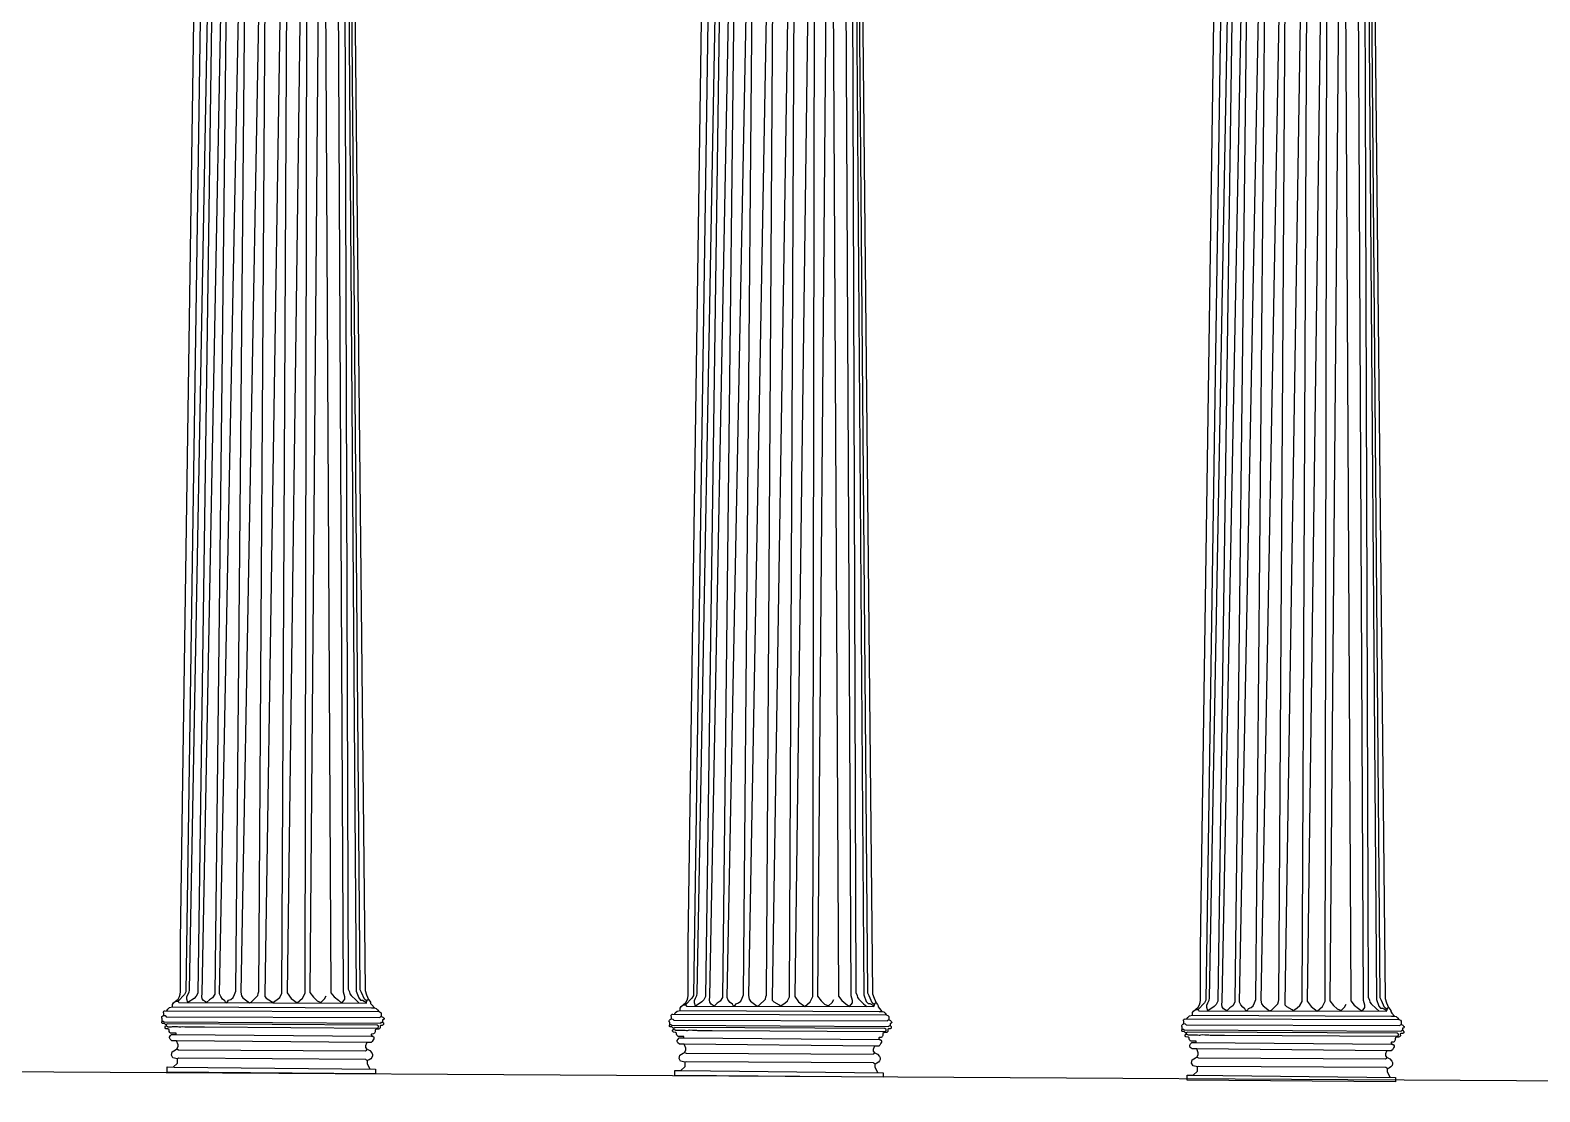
# Model space of a CAD drawing. Header units: millimetres. Extents: x 245 to 515, y 87 to 339.
# Drawn here: x 345.3 to 384.42, y 194.18 to 221.7 of the extents above; entities that cross this region are included whole.
import ezdxf

# ---------------------------------------------------------------- set-up
doc = ezdxf.new("R2010")
doc.units = ezdxf.units.MM
doc.layers.add('çziigi', color=10, linetype='Continuous')

msp = doc.modelspace()

# ---------------------------------------------------------------- linework, layer by layer
at = {"layer": 'çziigi'}
for p, q in [((349.192, 198.107), (349.666, 230.867)), ((349.427, 196.816), (350.054, 230.892)), ((350.127, 230.9), (349.647, 196.739)), ((349.759, 196.732), (350.411, 230.882)), ((350.475, 230.891), (350.082, 196.713)), ((350.203, 196.719), (350.865, 230.885)), ((350.626, 196.789), (350.933, 230.89)), ((351.378, 230.879), (350.76, 196.768)), ((351.225, 196.778), (351.439, 230.882)), ((351.906, 230.846), (351.377, 196.697)), ((351.824, 196.737), (351.986, 230.827)), ((352.409, 230.836), (351.958, 196.745)), ((352.428, 196.739), (352.484, 230.83)), ((352.834, 230.841), (352.547, 196.754)), ((352.909, 230.834), (353.092, 196.749)), ((353.417, 196.762), (353.252, 230.83)), ((353.424, 230.82), (353.541, 196.844)), ((353.5, 230.832), (353.751, 196.788)), ((353.853, 196.825), (353.57, 230.828)), ((353.629, 230.837), (353.977, 196.809)), ((349.839, 230.813), (349.335, 196.771)), ((362.347, 198.017), (362.821, 230.777)), ((362.994, 230.723), (362.49, 196.681)), ((362.582, 196.726), (363.209, 230.802)), ((363.282, 230.809), (362.802, 196.649)), ((362.914, 196.642), (363.566, 230.792)), ((363.63, 230.801), (363.237, 196.623)), ((363.358, 196.629), (364.02, 230.795)), ((363.781, 196.699), (364.088, 230.8)), ((364.533, 230.789), (363.915, 196.678)), ((364.38, 196.688), (364.594, 230.792)), ((365.061, 230.756), (364.532, 196.607)), ((364.979, 196.647), (365.141, 230.737)), ((365.564, 230.746), (365.113, 196.655)), ((365.583, 196.649), (365.639, 230.74)), ((365.989, 230.751), (365.702, 196.664)), ((366.064, 230.744), (366.247, 196.659)), ((366.572, 196.672), (366.407, 230.74)), ((366.579, 230.73), (366.696, 196.754)), ((366.655, 230.742), (366.906, 196.698)), ((367.008, 196.735), (366.725, 230.738)), ((366.784, 230.746), (367.132, 196.719)), ((375.627, 197.896), (376.101, 230.656)), ((376.274, 230.602), (375.77, 196.56)), ((375.862, 196.605), (376.489, 230.681)), ((376.562, 230.689), (376.081, 196.528)), ((376.193, 196.521), (376.846, 230.671)), ((376.91, 230.68), (376.517, 196.502)), ((376.638, 196.508), (377.3, 230.674)), ((377.061, 196.578), (377.368, 230.679)), ((377.813, 230.668), (377.195, 196.557)), ((377.659, 196.567), (377.874, 230.671)), ((378.341, 230.635), (377.812, 196.486)), ((378.259, 196.526), (378.421, 230.616)), ((378.843, 230.626), (378.392, 196.534)), ((378.863, 196.528), (378.919, 230.619)), ((379.269, 230.63), (378.982, 196.543)), ((379.344, 230.623), (379.527, 196.538)), ((379.852, 196.551), (379.687, 230.619)), ((379.859, 230.609), (379.976, 196.633)), ((379.934, 230.621), (380.186, 196.577)), ((380.288, 196.614), (380.005, 230.617)), ((380.064, 230.626), (380.412, 196.598)), ((349.192, 196.771), (349.192, 198.107)), ((362.347, 196.681), (362.347, 198.017)), ((375.627, 196.56), (375.627, 197.896)), ((349.419, 196.764), (349.427, 196.816)), ((350.593, 196.702), (350.626, 196.789)), ((353.541, 196.844), (353.572, 196.77)), ((353.751, 196.788), (353.813, 196.615)), ((353.883, 196.757), (353.853, 196.825)), ((353.977, 196.809), (354.013, 196.696)), ((348.985, 196.445), (349.014, 196.484)), ((348.985, 196.381), (348.985, 196.445)), ((349.014, 196.484), (349.068, 196.53)), ((349.068, 196.53), (349.134, 196.587)), ((349.068, 196.53), (349.131, 196.53)), ((349.295, 196.702), (349.131, 196.53)), ((349.131, 196.53), (349.153, 196.495)), ((349.134, 196.587), (349.171, 196.649)), ((349.153, 196.495), (354.012, 196.481)), ((349.171, 196.649), (349.186, 196.71)), ((349.186, 196.71), (349.192, 196.771)), ((349.335, 196.771), (349.295, 196.702)), ((349.361, 196.641), (349.385, 196.702)), ((349.361, 196.579), (349.361, 196.641)), ((349.384, 196.494), (349.361, 196.579)), ((349.551, 196.604), (349.384, 196.494)), ((349.385, 196.702), (349.419, 196.764)), ((349.602, 196.66), (349.551, 196.604)), ((349.647, 196.739), (349.602, 196.66)), ((349.747, 196.654), (349.759, 196.732)), ((349.754, 196.594), (349.747, 196.654)), ((349.793, 196.546), (349.754, 196.594)), ((349.872, 196.493), (349.793, 196.546)), ((349.95, 196.569), (349.872, 196.493)), ((350.028, 196.621), (349.95, 196.569)), ((350.082, 196.713), (350.028, 196.621)), ((350.237, 196.65), (350.203, 196.719)), ((350.287, 196.586), (350.237, 196.65)), ((350.344, 196.543), (350.287, 196.586)), ((350.372, 196.491), (350.344, 196.543)), ((350.372, 196.491), (350.416, 196.515)), ((350.416, 196.515), (350.438, 196.553)), ((350.438, 196.553), (350.502, 196.575)), ((350.502, 196.575), (350.557, 196.622)), ((350.557, 196.622), (350.593, 196.702)), ((350.76, 196.768), (350.777, 196.673)), ((350.777, 196.673), (350.814, 196.619)), ((350.814, 196.619), (350.983, 196.489)), ((350.983, 196.489), (351.03, 196.507)), ((351.03, 196.507), (351.196, 196.676)), ((351.196, 196.676), (351.212, 196.734)), ((351.212, 196.734), (351.225, 196.778)), ((351.377, 196.697), (351.377, 196.651)), ((351.377, 196.651), (351.418, 196.607)), ((351.418, 196.607), (351.557, 196.523)), ((351.557, 196.523), (351.583, 196.488)), ((351.583, 196.488), (351.699, 196.573)), ((351.699, 196.573), (351.77, 196.626)), ((351.77, 196.626), (351.824, 196.737)), ((351.958, 196.745), (352.059, 196.603)), ((352.059, 196.603), (352.217, 196.486)), ((352.217, 196.486), (352.357, 196.607)), ((352.357, 196.607), (352.428, 196.739)), ((352.547, 196.754), (352.643, 196.633)), ((352.643, 196.633), (352.733, 196.543)), ((352.733, 196.543), (352.835, 196.497)), ((352.835, 196.497), (352.925, 196.589)), ((352.925, 196.589), (352.972, 196.668)), ((353.092, 196.749), (353.175, 196.64)), ((353.175, 196.64), (353.286, 196.555)), ((353.286, 196.555), (353.38, 196.483)), ((353.38, 196.483), (353.454, 196.579)), ((353.454, 196.641), (353.417, 196.762)), ((353.454, 196.579), (353.454, 196.641)), ((353.572, 196.77), (353.586, 196.718)), ((353.586, 196.718), (353.615, 196.676)), ((353.615, 196.676), (353.744, 196.553)), ((353.744, 196.553), (353.827, 196.481)), ((353.813, 196.615), (353.861, 196.56)), ((353.861, 196.56), (353.908, 196.56)), ((353.964, 196.582), (353.883, 196.757)), ((353.908, 196.56), (354.018, 196.498)), ((354.028, 196.53), (353.964, 196.582)), ((354.012, 196.481), (354.028, 196.53)), ((354.013, 196.696), (354.069, 196.577)), ((354.028, 196.53), (354.044, 196.577)), ((354.044, 196.577), (354.069, 196.577)), ((354.069, 196.577), (354.1, 196.534)), ((354.1, 196.534), (354.122, 196.504)), ((354.122, 196.504), (354.122, 196.471)), ((354.122, 196.471), (354.15, 196.434)), ((354.15, 196.434), (354.219, 196.356)), ((362.14, 196.354), (362.169, 196.394)), ((362.169, 196.394), (362.223, 196.44)), ((362.223, 196.44), (362.289, 196.497)), ((362.223, 196.44), (362.286, 196.44)), ((362.45, 196.612), (362.286, 196.44)), ((362.286, 196.44), (362.308, 196.405)), ((362.289, 196.497), (362.326, 196.559)), ((362.308, 196.405), (367.167, 196.391)), ((362.326, 196.559), (362.341, 196.619)), ((362.341, 196.619), (362.347, 196.681)), ((362.49, 196.681), (362.45, 196.612)), ((362.516, 196.551), (362.54, 196.612)), ((362.516, 196.489), (362.516, 196.551)), ((362.539, 196.404), (362.516, 196.489)), ((362.706, 196.514), (362.539, 196.404)), ((362.54, 196.612), (362.574, 196.674)), ((362.574, 196.674), (362.582, 196.726)), ((362.757, 196.57), (362.706, 196.514)), ((362.802, 196.649), (362.757, 196.57)), ((362.902, 196.564), (362.914, 196.642)), ((362.909, 196.503), (362.902, 196.564)), ((362.948, 196.456), (362.909, 196.503)), ((363.027, 196.403), (362.948, 196.456)), ((363.105, 196.479), (363.027, 196.403)), ((363.183, 196.531), (363.105, 196.479)), ((363.237, 196.623), (363.183, 196.531)), ((363.392, 196.56), (363.358, 196.629)), ((363.442, 196.496), (363.392, 196.56)), ((363.499, 196.453), (363.442, 196.496)), ((363.527, 196.401), (363.499, 196.453)), ((363.527, 196.401), (363.572, 196.425)), ((363.572, 196.425), (363.593, 196.463)), ((363.593, 196.463), (363.657, 196.485)), ((363.657, 196.485), (363.712, 196.532)), ((363.712, 196.532), (363.748, 196.612)), ((363.748, 196.612), (363.781, 196.699)), ((363.915, 196.678), (363.932, 196.583)), ((363.932, 196.583), (363.969, 196.529)), ((363.969, 196.529), (364.138, 196.399)), ((364.138, 196.399), (364.185, 196.417)), ((364.185, 196.417), (364.351, 196.586)), ((364.351, 196.586), (364.367, 196.644)), ((364.367, 196.644), (364.38, 196.688)), ((364.532, 196.607), (364.532, 196.561)), ((364.532, 196.561), (364.573, 196.517)), ((364.573, 196.517), (364.712, 196.432)), ((364.712, 196.432), (364.738, 196.398)), ((364.738, 196.398), (364.854, 196.483)), ((364.854, 196.483), (364.925, 196.536)), ((364.925, 196.536), (364.979, 196.647)), ((365.113, 196.655), (365.214, 196.513)), ((365.214, 196.513), (365.372, 196.396)), ((365.372, 196.396), (365.512, 196.517)), ((365.512, 196.517), (365.583, 196.649)), ((365.702, 196.664), (365.798, 196.543)), ((365.798, 196.543), (365.888, 196.453)), ((365.888, 196.453), (365.99, 196.407)), ((365.99, 196.407), (366.08, 196.499)), ((366.08, 196.499), (366.127, 196.577)), ((366.247, 196.659), (366.33, 196.55)), ((366.33, 196.55), (366.441, 196.465)), ((366.441, 196.465), (366.535, 196.392)), ((366.535, 196.392), (366.609, 196.489)), ((366.609, 196.551), (366.572, 196.672)), ((366.609, 196.489), (366.609, 196.551)), ((366.696, 196.754), (366.727, 196.68)), ((366.727, 196.68), (366.741, 196.628)), ((366.741, 196.628), (366.77, 196.585)), ((366.77, 196.585), (366.899, 196.463)), ((366.899, 196.463), (366.982, 196.391)), ((366.906, 196.698), (366.968, 196.525)), ((366.968, 196.525), (367.016, 196.47)), ((367.038, 196.667), (367.008, 196.735)), ((367.016, 196.47), (367.063, 196.47)), ((367.119, 196.492), (367.038, 196.667)), ((367.063, 196.47), (367.173, 196.407)), ((367.183, 196.44), (367.119, 196.492)), ((367.132, 196.719), (367.168, 196.606)), ((367.167, 196.391), (367.183, 196.44)), ((367.168, 196.606), (367.224, 196.486)), ((367.183, 196.44), (367.199, 196.486)), ((367.199, 196.486), (367.224, 196.486)), ((367.224, 196.486), (367.255, 196.443)), ((367.255, 196.443), (367.277, 196.414)), ((367.277, 196.414), (367.277, 196.381)), ((375.73, 196.491), (375.566, 196.319)), ((375.569, 196.376), (375.606, 196.438)), ((375.606, 196.438), (375.621, 196.499)), ((375.621, 196.499), (375.627, 196.56)), ((375.77, 196.56), (375.73, 196.491)), ((375.796, 196.43), (375.82, 196.491)), ((375.796, 196.368), (375.796, 196.43)), ((375.986, 196.393), (375.819, 196.283)), ((375.82, 196.491), (375.854, 196.553)), ((375.854, 196.553), (375.862, 196.605)), ((376.037, 196.449), (375.986, 196.393)), ((376.081, 196.528), (376.037, 196.449)), ((376.182, 196.443), (376.193, 196.521)), ((376.189, 196.383), (376.182, 196.443)), ((376.463, 196.41), (376.385, 196.358)), ((376.517, 196.502), (376.463, 196.41)), ((376.671, 196.439), (376.638, 196.508)), ((376.722, 196.375), (376.671, 196.439)), ((376.937, 196.364), (376.992, 196.411)), ((376.992, 196.411), (377.028, 196.492)), ((377.028, 196.492), (377.061, 196.578)), ((377.195, 196.557), (377.212, 196.462)), ((377.212, 196.462), (377.249, 196.408)), ((377.249, 196.408), (377.418, 196.278)), ((377.465, 196.296), (377.631, 196.465)), ((377.631, 196.465), (377.647, 196.523)), ((377.647, 196.523), (377.659, 196.567)), ((377.812, 196.486), (377.812, 196.44)), ((377.812, 196.44), (377.853, 196.396)), ((377.853, 196.396), (377.992, 196.312)), ((378.134, 196.362), (378.205, 196.415)), ((378.205, 196.415), (378.259, 196.526)), ((378.392, 196.534), (378.494, 196.392)), ((378.494, 196.392), (378.652, 196.275)), ((378.652, 196.275), (378.792, 196.396)), ((378.792, 196.396), (378.863, 196.528)), ((378.982, 196.543), (379.078, 196.422)), ((379.078, 196.422), (379.168, 196.332)), ((379.36, 196.378), (379.407, 196.457)), ((379.527, 196.538), (379.61, 196.429)), ((379.61, 196.429), (379.721, 196.344)), ((379.889, 196.43), (379.852, 196.551)), ((379.889, 196.368), (379.889, 196.43)), ((379.976, 196.633), (380.007, 196.559)), ((380.007, 196.559), (380.02, 196.507)), ((380.02, 196.507), (380.05, 196.465)), ((380.05, 196.465), (380.179, 196.342)), ((380.186, 196.577), (380.247, 196.404)), ((380.247, 196.404), (380.296, 196.349)), ((380.318, 196.546), (380.288, 196.614)), ((380.399, 196.371), (380.318, 196.546)), ((380.412, 196.598), (380.448, 196.485)), ((380.448, 196.485), (380.504, 196.366)), ((348.707, 196.113), (348.714, 196.131)), ((348.707, 196.089), (348.707, 196.113)), ((348.721, 196.08), (348.707, 196.089)), ((348.71, 195.993), (348.721, 196.014)), ((348.714, 196.131), (348.733, 196.147)), ((348.721, 196.014), (348.721, 196.08)), ((348.721, 196.014), (348.742, 196.014)), ((348.733, 196.147), (348.762, 196.163)), ((348.742, 196.014), (348.75, 196.014)), ((348.75, 196.014), (348.771, 195.997)), ((348.753, 196.243), (348.758, 196.259)), ((348.753, 196.231), (348.753, 196.243)), ((348.762, 196.216), (348.753, 196.231)), ((348.758, 196.259), (348.766, 196.271)), ((348.762, 196.163), (348.762, 196.216)), ((348.762, 196.163), (348.798, 196.156)), ((348.766, 196.271), (348.781, 196.282)), ((348.781, 196.282), (348.797, 196.282)), ((348.797, 196.282), (354.331, 196.263)), ((348.798, 196.156), (348.824, 196.128)), ((348.824, 196.128), (354.361, 196.111)), ((348.839, 196.281), (348.863, 196.32)), ((348.863, 196.32), (348.912, 196.366)), ((348.912, 196.366), (348.985, 196.381)), ((348.985, 196.381), (354.145, 196.356)), ((354.145, 196.356), (354.219, 196.356)), ((354.219, 196.356), (354.266, 196.343)), ((354.266, 196.343), (354.302, 196.309)), ((354.302, 196.309), (354.331, 196.263)), ((354.331, 196.263), (354.372, 196.247)), ((354.361, 196.111), (354.374, 196.129)), ((354.372, 196.247), (354.394, 196.226)), ((354.374, 196.129), (354.39, 196.139)), ((354.39, 196.139), (354.399, 196.139)), ((354.394, 196.226), (354.394, 196.208)), ((354.394, 196.208), (354.395, 196.139)), ((354.399, 196.139), (354.42, 196.128)), ((354.42, 196.128), (354.436, 196.119)), ((354.449, 196.045), (354.43, 196.045)), ((354.43, 196.045), (354.432, 195.988)), ((354.436, 196.119), (354.446, 196.109)), ((354.446, 196.109), (354.458, 196.098)), ((354.46, 196.052), (354.449, 196.045)), ((354.458, 196.098), (354.469, 196.087)), ((354.473, 196.069), (354.46, 196.052)), ((354.469, 196.087), (354.473, 196.077)), ((354.473, 196.077), (354.473, 196.069)), ((361.862, 196.023), (361.869, 196.041)), ((361.862, 195.999), (361.862, 196.023)), ((361.869, 196.041), (361.888, 196.057)), ((361.888, 196.057), (361.917, 196.073)), ((361.908, 196.153), (361.913, 196.169)), ((361.908, 196.141), (361.908, 196.153)), ((361.917, 196.126), (361.908, 196.141)), ((361.913, 196.169), (361.921, 196.181)), ((361.917, 196.073), (361.917, 196.126)), ((361.917, 196.073), (361.953, 196.066)), ((361.921, 196.181), (361.936, 196.191)), ((361.936, 196.191), (361.953, 196.191)), ((361.953, 196.191), (367.486, 196.173)), ((361.953, 196.066), (361.979, 196.038)), ((361.979, 196.038), (367.516, 196.021)), ((361.994, 196.191), (362.018, 196.23)), ((362.018, 196.23), (362.067, 196.276)), ((362.067, 196.276), (362.14, 196.291)), ((362.14, 196.291), (362.14, 196.354)), ((362.14, 196.291), (367.3, 196.266)), ((367.277, 196.381), (367.306, 196.344)), ((367.3, 196.266), (367.374, 196.266)), ((367.306, 196.344), (367.374, 196.266)), ((367.374, 196.266), (367.421, 196.253)), ((367.421, 196.253), (367.457, 196.218)), ((367.457, 196.218), (367.486, 196.173)), ((367.486, 196.173), (367.527, 196.157)), ((367.516, 196.021), (367.529, 196.039)), ((367.527, 196.157), (367.549, 196.136)), ((367.529, 196.039), (367.545, 196.049)), ((367.545, 196.049), (367.554, 196.049)), ((367.549, 196.136), (367.549, 196.118)), ((367.549, 196.118), (367.55, 196.049)), ((367.554, 196.049), (367.575, 196.038)), ((367.575, 196.038), (367.591, 196.029)), ((367.591, 196.029), (367.601, 196.019)), ((367.601, 196.019), (367.613, 196.008)), ((367.613, 196.008), (367.624, 195.996)), ((375.188, 196.033), (375.192, 196.048)), ((375.188, 196.02), (375.188, 196.033)), ((375.197, 196.005), (375.188, 196.02)), ((375.192, 196.048), (375.201, 196.06)), ((375.197, 195.952), (375.197, 196.005)), ((375.201, 196.06), (375.216, 196.071)), ((375.216, 196.071), (375.232, 196.071)), ((375.232, 196.071), (380.766, 196.052)), ((375.274, 196.07), (375.298, 196.109)), ((375.298, 196.109), (375.347, 196.155)), ((375.347, 196.155), (375.42, 196.17)), ((375.42, 196.234), (375.449, 196.273)), ((375.42, 196.17), (375.42, 196.234)), ((375.42, 196.17), (380.58, 196.146)), ((375.449, 196.273), (375.503, 196.319)), ((375.503, 196.319), (375.569, 196.376)), ((375.503, 196.319), (375.566, 196.319)), ((375.566, 196.319), (375.588, 196.284)), ((375.588, 196.284), (380.447, 196.27)), ((375.819, 196.283), (375.796, 196.368)), ((376.228, 196.335), (376.189, 196.383)), ((376.307, 196.282), (376.228, 196.335)), ((376.385, 196.358), (376.307, 196.282)), ((376.779, 196.332), (376.722, 196.375)), ((376.807, 196.28), (376.779, 196.332)), ((376.807, 196.28), (376.851, 196.304)), ((376.851, 196.304), (376.873, 196.342)), ((376.873, 196.342), (376.937, 196.364)), ((377.418, 196.278), (377.465, 196.296)), ((377.992, 196.312), (378.017, 196.277)), ((378.017, 196.277), (378.134, 196.362)), ((379.168, 196.332), (379.27, 196.286)), ((379.27, 196.286), (379.36, 196.378)), ((379.721, 196.344), (379.815, 196.272)), ((379.815, 196.272), (379.889, 196.368)), ((380.179, 196.342), (380.262, 196.27)), ((380.296, 196.349), (380.343, 196.349)), ((380.343, 196.349), (380.453, 196.287)), ((380.463, 196.319), (380.399, 196.371)), ((380.447, 196.27), (380.463, 196.319)), ((380.463, 196.319), (380.479, 196.366)), ((380.479, 196.366), (380.504, 196.366)), ((380.504, 196.366), (380.535, 196.323)), ((380.535, 196.323), (380.557, 196.293)), ((380.557, 196.293), (380.557, 196.26)), ((380.557, 196.26), (380.585, 196.223)), ((380.58, 196.146), (380.654, 196.146)), ((380.585, 196.223), (380.654, 196.146)), ((380.654, 196.146), (380.701, 196.132)), ((380.701, 196.132), (380.737, 196.098)), ((380.737, 196.098), (380.766, 196.052)), ((380.766, 196.052), (380.807, 196.036)), ((380.807, 196.036), (380.829, 196.015)), ((380.829, 196.015), (380.829, 195.997)), ((348.71, 195.968), (348.71, 195.993)), ((348.729, 195.953), (348.71, 195.968)), ((348.751, 195.953), (348.729, 195.953)), ((348.771, 195.953), (348.751, 195.953)), ((348.771, 195.997), (354.387, 195.963)), ((348.786, 195.941), (348.771, 195.953)), ((348.797, 195.924), (348.786, 195.941)), ((348.794, 195.872), (348.81, 195.89)), ((348.794, 195.841), (348.794, 195.872)), ((348.816, 195.817), (348.794, 195.841)), ((348.822, 195.924), (348.797, 195.924)), ((348.81, 195.89), (348.835, 195.89)), ((348.87, 195.81), (348.816, 195.817)), ((348.838, 195.924), (348.822, 195.924)), ((348.822, 195.924), (348.822, 195.89)), ((348.835, 195.89), (348.859, 195.874)), ((348.852, 195.94), (348.838, 195.924)), ((354.293, 195.909), (348.852, 195.94)), ((348.859, 195.874), (348.871, 195.866)), ((348.898, 195.79), (348.87, 195.81)), ((348.871, 195.866), (348.917, 195.866)), ((348.898, 195.77), (348.898, 195.79)), ((348.905, 195.743), (348.898, 195.77)), ((348.922, 195.72), (348.905, 195.743)), ((348.914, 195.601), (348.935, 195.638)), ((348.917, 195.866), (348.963, 195.866)), ((348.938, 195.705), (348.922, 195.72)), ((348.935, 195.638), (348.965, 195.668)), ((349.082, 195.705), (348.938, 195.705)), ((348.963, 195.866), (348.988, 195.871)), ((348.965, 195.668), (349.082, 195.668)), ((348.988, 195.871), (349.032, 195.871)), ((349.032, 195.871), (349.091, 195.871)), ((349.082, 195.668), (349.082, 195.705)), ((349.082, 195.668), (354.144, 195.627)), ((349.091, 195.871), (349.119, 195.871)), ((349.119, 195.871), (349.155, 195.862)), ((349.155, 195.862), (349.179, 195.862)), ((349.179, 195.862), (349.206, 195.867)), ((349.206, 195.867), (349.239, 195.874)), ((349.239, 195.874), (349.309, 195.87)), ((349.309, 195.87), (349.392, 195.87)), ((349.392, 195.87), (349.411, 195.87)), ((349.411, 195.87), (349.44, 195.865)), ((349.44, 195.865), (349.499, 195.865)), ((349.499, 195.865), (349.814, 195.865)), ((349.814, 195.865), (354.292, 195.833)), ((354.137, 195.667), (354.134, 195.657)), ((354.134, 195.657), (354.141, 195.648)), ((354.147, 195.677), (354.137, 195.667)), ((354.141, 195.648), (354.156, 195.638)), ((354.144, 195.627), (354.194, 195.614)), ((354.164, 195.677), (354.147, 195.677)), ((354.156, 195.638), (354.184, 195.617)), ((354.198, 195.683), (354.164, 195.677)), ((354.194, 195.614), (354.208, 195.588)), ((354.211, 195.691), (354.198, 195.683)), ((354.22, 195.702), (354.211, 195.691)), ((354.23, 195.715), (354.22, 195.702)), ((354.237, 195.733), (354.23, 195.715)), ((354.243, 195.788), (354.237, 195.77)), ((354.237, 195.77), (354.237, 195.752)), ((354.237, 195.752), (354.237, 195.733)), ((354.274, 195.806), (354.243, 195.788)), ((354.327, 195.806), (354.274, 195.806)), ((354.292, 195.833), (354.317, 195.851)), ((354.315, 195.894), (354.293, 195.909)), ((354.327, 195.879), (354.315, 195.894)), ((354.317, 195.851), (354.327, 195.864)), ((354.327, 195.864), (354.327, 195.879)), ((354.349, 195.814), (354.327, 195.806)), ((354.363, 195.828), (354.349, 195.814)), ((354.372, 195.84), (354.363, 195.828)), ((354.381, 195.9), (354.367, 195.892)), ((354.367, 195.892), (354.367, 195.874)), ((354.367, 195.874), (354.372, 195.853)), ((354.372, 195.853), (354.372, 195.84)), ((354.392, 195.904), (354.381, 195.9)), ((354.387, 195.963), (354.408, 195.983)), ((354.412, 195.904), (354.392, 195.904)), ((354.408, 195.983), (354.42, 195.988)), ((354.423, 195.904), (354.412, 195.904)), ((354.42, 195.988), (354.432, 195.988)), ((354.434, 195.905), (354.423, 195.904)), ((354.432, 195.988), (354.442, 195.981)), ((354.447, 195.916), (354.434, 195.905)), ((354.442, 195.981), (354.454, 195.967)), ((354.459, 195.925), (354.447, 195.916)), ((354.454, 195.967), (354.459, 195.96)), ((354.459, 195.96), (354.459, 195.941)), ((354.459, 195.941), (354.459, 195.925)), ((361.876, 195.99), (361.862, 195.999)), ((361.865, 195.903), (361.876, 195.924)), ((361.865, 195.877), (361.865, 195.903)), ((361.884, 195.863), (361.865, 195.877)), ((361.876, 195.924), (361.876, 195.99)), ((361.876, 195.924), (361.897, 195.924)), ((361.906, 195.863), (361.884, 195.863)), ((361.897, 195.924), (361.905, 195.924)), ((361.905, 195.924), (361.926, 195.907)), ((361.926, 195.863), (361.906, 195.863)), ((361.926, 195.907), (367.542, 195.872)), ((361.941, 195.85), (361.926, 195.863)), ((361.952, 195.834), (361.941, 195.85)), ((361.949, 195.782), (361.965, 195.8)), ((361.949, 195.751), (361.949, 195.782)), ((361.971, 195.726), (361.949, 195.751)), ((361.977, 195.834), (361.952, 195.834)), ((361.965, 195.8), (361.99, 195.8)), ((362.025, 195.72), (361.971, 195.726)), ((361.993, 195.834), (361.977, 195.834)), ((361.977, 195.834), (361.977, 195.8)), ((361.99, 195.8), (362.014, 195.784)), ((362.007, 195.85), (361.993, 195.834)), ((367.448, 195.819), (362.007, 195.85)), ((362.014, 195.784), (362.026, 195.776)), ((362.053, 195.7), (362.025, 195.72)), ((362.026, 195.776), (362.072, 195.776)), ((362.053, 195.68), (362.053, 195.7)), ((362.06, 195.652), (362.053, 195.68)), ((362.077, 195.63), (362.06, 195.652)), ((362.072, 195.776), (362.118, 195.776)), ((362.093, 195.615), (362.077, 195.63)), ((362.237, 195.615), (362.093, 195.615)), ((362.118, 195.776), (362.143, 195.781)), ((362.143, 195.781), (362.187, 195.781)), ((362.187, 195.781), (362.246, 195.781)), ((362.237, 195.578), (362.237, 195.615)), ((362.246, 195.781), (362.274, 195.781)), ((362.274, 195.781), (362.31, 195.772)), ((362.31, 195.772), (362.334, 195.772)), ((362.334, 195.772), (362.361, 195.777)), ((362.361, 195.777), (362.394, 195.784)), ((362.394, 195.784), (362.464, 195.78)), ((362.464, 195.78), (362.547, 195.78)), ((362.547, 195.78), (362.566, 195.78)), ((362.566, 195.78), (362.595, 195.775)), ((362.595, 195.775), (362.654, 195.775)), ((362.654, 195.775), (362.969, 195.775)), ((362.969, 195.775), (367.447, 195.743)), ((367.375, 195.612), (367.366, 195.6)), ((367.385, 195.625), (367.375, 195.612)), ((367.392, 195.642), (367.385, 195.625)), ((367.398, 195.697), (367.392, 195.68)), ((367.392, 195.68), (367.392, 195.662)), ((367.392, 195.662), (367.392, 195.642)), ((367.429, 195.716), (367.398, 195.697)), ((367.482, 195.716), (367.429, 195.716)), ((367.447, 195.743), (367.472, 195.76)), ((367.47, 195.804), (367.448, 195.819)), ((367.482, 195.789), (367.47, 195.804)), ((367.472, 195.76), (367.482, 195.773)), ((367.482, 195.773), (367.482, 195.789)), ((367.504, 195.723), (367.482, 195.716)), ((367.518, 195.738), (367.504, 195.723)), ((367.527, 195.749), (367.518, 195.738)), ((367.536, 195.809), (367.522, 195.802)), ((367.522, 195.802), (367.522, 195.784)), ((367.522, 195.784), (367.527, 195.763)), ((367.527, 195.763), (367.527, 195.749)), ((367.547, 195.814), (367.536, 195.809)), ((367.542, 195.872), (367.563, 195.893)), ((367.567, 195.814), (367.547, 195.814)), ((367.563, 195.893), (367.575, 195.898)), ((367.578, 195.814), (367.567, 195.814)), ((367.575, 195.898), (367.587, 195.898)), ((367.59, 195.815), (367.578, 195.814)), ((367.604, 195.955), (367.585, 195.955)), ((367.585, 195.955), (367.587, 195.898)), ((367.587, 195.898), (367.597, 195.891)), ((367.602, 195.825), (367.59, 195.815)), ((367.597, 195.891), (367.609, 195.877)), ((367.614, 195.835), (367.602, 195.825)), ((367.615, 195.962), (367.604, 195.955)), ((367.609, 195.877), (367.614, 195.87)), ((367.614, 195.87), (367.614, 195.851)), ((367.614, 195.851), (367.614, 195.835)), ((367.628, 195.979), (367.615, 195.962)), ((367.624, 195.996), (367.628, 195.987)), ((367.628, 195.987), (367.628, 195.979)), ((375.142, 195.902), (375.149, 195.92)), ((375.142, 195.878), (375.142, 195.902)), ((375.156, 195.869), (375.142, 195.878)), ((375.145, 195.782), (375.156, 195.803)), ((375.145, 195.757), (375.145, 195.782)), ((375.164, 195.742), (375.145, 195.757)), ((375.149, 195.92), (375.168, 195.936)), ((375.156, 195.803), (375.156, 195.869)), ((375.156, 195.803), (375.177, 195.803)), ((375.186, 195.742), (375.164, 195.742)), ((375.168, 195.936), (375.197, 195.952)), ((375.177, 195.803), (375.185, 195.803)), ((375.185, 195.803), (375.206, 195.786)), ((375.206, 195.742), (375.186, 195.742)), ((375.197, 195.952), (375.233, 195.945)), ((375.206, 195.786), (380.822, 195.752)), ((375.221, 195.73), (375.206, 195.742)), ((375.232, 195.713), (375.221, 195.73)), ((375.229, 195.661), (375.245, 195.679)), ((375.229, 195.63), (375.229, 195.661)), ((375.251, 195.606), (375.229, 195.63)), ((375.256, 195.713), (375.232, 195.713)), ((375.233, 195.945), (375.259, 195.917)), ((375.245, 195.679), (375.27, 195.679)), ((375.272, 195.713), (375.256, 195.713)), ((375.256, 195.713), (375.256, 195.679)), ((375.259, 195.917), (380.796, 195.9)), ((375.27, 195.679), (375.294, 195.663)), ((375.287, 195.729), (375.272, 195.713)), ((380.728, 195.698), (375.287, 195.729)), ((375.294, 195.663), (375.306, 195.655)), ((375.306, 195.655), (375.352, 195.655)), ((375.352, 195.655), (375.398, 195.655)), ((375.398, 195.655), (375.423, 195.66)), ((375.423, 195.66), (375.467, 195.66)), ((375.467, 195.66), (375.526, 195.66)), ((375.526, 195.66), (375.554, 195.66)), ((375.554, 195.66), (375.59, 195.651)), ((375.59, 195.651), (375.614, 195.651)), ((375.614, 195.651), (375.641, 195.656)), ((375.641, 195.656), (375.674, 195.663)), ((375.674, 195.663), (375.744, 195.659)), ((375.744, 195.659), (375.827, 195.659)), ((375.827, 195.659), (375.846, 195.659)), ((375.846, 195.659), (375.875, 195.654)), ((375.875, 195.654), (375.934, 195.654)), ((375.934, 195.654), (376.249, 195.654)), ((376.249, 195.654), (380.727, 195.622)), ((380.727, 195.622), (380.752, 195.64)), ((380.75, 195.683), (380.728, 195.698)), ((380.762, 195.668), (380.75, 195.683)), ((380.752, 195.64), (380.762, 195.653)), ((380.762, 195.653), (380.762, 195.668)), ((380.798, 195.617), (380.784, 195.603)), ((380.796, 195.9), (380.809, 195.918)), ((380.807, 195.629), (380.798, 195.617)), ((380.816, 195.689), (380.802, 195.681)), ((380.802, 195.681), (380.802, 195.663)), ((380.802, 195.663), (380.807, 195.642)), ((380.807, 195.642), (380.807, 195.629)), ((380.809, 195.918), (380.825, 195.928)), ((380.827, 195.693), (380.816, 195.689)), ((380.822, 195.752), (380.843, 195.772)), ((380.825, 195.928), (380.834, 195.928)), ((380.847, 195.693), (380.827, 195.693)), ((380.829, 195.997), (380.83, 195.928)), ((380.834, 195.928), (380.855, 195.917)), ((380.843, 195.772), (380.855, 195.778)), ((380.858, 195.693), (380.847, 195.693)), ((380.855, 195.917), (380.871, 195.908)), ((380.855, 195.778), (380.867, 195.778)), ((380.869, 195.694), (380.858, 195.693)), ((380.884, 195.834), (380.865, 195.834)), ((380.865, 195.834), (380.867, 195.778)), ((380.867, 195.778), (380.877, 195.77)), ((380.882, 195.705), (380.869, 195.694)), ((380.871, 195.908), (380.881, 195.898)), ((380.877, 195.77), (380.889, 195.756)), ((380.881, 195.898), (380.893, 195.887)), ((380.894, 195.714), (380.882, 195.705)), ((380.895, 195.841), (380.884, 195.834)), ((380.889, 195.756), (380.894, 195.749)), ((380.893, 195.887), (380.903, 195.876)), ((380.894, 195.749), (380.894, 195.73)), ((380.894, 195.73), (380.894, 195.714)), ((380.908, 195.858), (380.895, 195.841)), ((380.903, 195.876), (380.908, 195.866)), ((380.908, 195.866), (380.908, 195.858)), ((348.914, 195.58), (348.914, 195.601)), ((348.927, 195.543), (348.914, 195.58)), ((348.974, 195.505), (348.927, 195.543)), ((348.963, 195.132), (348.98, 195.218)), ((349.094, 195.505), (348.974, 195.505)), ((348.981, 195.222), (349.063, 195.274)), ((349.063, 195.274), (349.102, 195.293)), ((349.137, 195.402), (349.094, 195.505)), ((354.025, 195.458), (349.094, 195.505)), ((349.102, 195.293), (349.137, 195.352)), ((349.102, 195.293), (349.142, 195.274)), ((349.137, 195.352), (349.137, 195.402)), ((349.142, 195.274), (353.99, 195.244)), ((353.99, 195.244), (354.012, 195.263)), ((353.995, 195.382), (354.025, 195.451)), ((353.995, 195.328), (353.995, 195.382)), ((354.03, 195.284), (353.995, 195.328)), ((354.012, 195.263), (354.03, 195.284)), ((354.081, 195.458), (354.025, 195.458)), ((354.025, 195.458), (354.025, 195.451)), ((354.03, 195.284), (354.104, 195.25)), ((354.133, 195.458), (354.081, 195.458)), ((354.104, 195.25), (354.154, 195.19)), ((354.165, 195.484), (354.133, 195.458)), ((354.191, 195.53), (354.165, 195.484)), ((354.208, 195.559), (354.191, 195.53)), ((354.208, 195.588), (354.208, 195.559)), ((362.069, 195.511), (362.09, 195.548)), ((362.069, 195.49), (362.069, 195.511)), ((362.082, 195.452), (362.069, 195.49)), ((362.129, 195.414), (362.082, 195.452)), ((362.09, 195.548), (362.12, 195.578)), ((362.12, 195.578), (362.237, 195.578)), ((362.249, 195.414), (362.129, 195.414)), ((362.237, 195.578), (367.299, 195.537)), ((362.292, 195.312), (362.249, 195.414)), ((367.18, 195.368), (362.249, 195.414)), ((362.257, 195.203), (362.292, 195.262)), ((362.292, 195.262), (362.292, 195.312)), ((367.15, 195.291), (367.18, 195.36)), ((367.15, 195.237), (367.15, 195.291)), ((367.185, 195.194), (367.15, 195.237)), ((367.236, 195.368), (367.18, 195.368)), ((367.18, 195.368), (367.18, 195.36)), ((367.288, 195.368), (367.236, 195.368)), ((367.32, 195.393), (367.288, 195.368)), ((367.292, 195.577), (367.289, 195.567)), ((367.289, 195.567), (367.296, 195.558)), ((367.302, 195.586), (367.292, 195.577)), ((367.296, 195.558), (367.311, 195.548)), ((367.299, 195.537), (367.349, 195.524)), ((367.319, 195.586), (367.302, 195.586)), ((367.311, 195.548), (367.339, 195.527)), ((367.353, 195.593), (367.319, 195.586)), ((367.346, 195.44), (367.32, 195.393)), ((367.363, 195.469), (367.346, 195.44)), ((367.349, 195.524), (367.363, 195.498)), ((367.366, 195.6), (367.353, 195.593)), ((367.363, 195.498), (367.363, 195.469)), ((375.305, 195.599), (375.251, 195.606)), ((375.333, 195.579), (375.305, 195.599)), ((375.333, 195.559), (375.333, 195.579)), ((375.34, 195.532), (375.333, 195.559)), ((375.357, 195.509), (375.34, 195.532)), ((375.349, 195.39), (375.37, 195.427)), ((375.349, 195.369), (375.349, 195.39)), ((375.362, 195.332), (375.349, 195.369)), ((375.373, 195.494), (375.357, 195.509)), ((375.409, 195.294), (375.362, 195.332)), ((375.37, 195.427), (375.4, 195.457)), ((375.517, 195.494), (375.373, 195.494)), ((375.4, 195.457), (375.517, 195.457)), ((375.529, 195.294), (375.409, 195.294)), ((375.517, 195.457), (375.517, 195.494)), ((375.517, 195.457), (380.579, 195.416)), ((375.572, 195.191), (375.529, 195.294)), ((380.46, 195.247), (375.529, 195.294)), ((380.43, 195.171), (380.46, 195.24)), ((380.516, 195.247), (380.46, 195.247)), ((380.46, 195.247), (380.46, 195.24)), ((380.568, 195.247), (380.516, 195.247)), ((380.6, 195.273), (380.568, 195.247)), ((380.572, 195.456), (380.569, 195.446)), ((380.569, 195.446), (380.576, 195.438)), ((380.582, 195.466), (380.572, 195.456)), ((380.576, 195.438), (380.591, 195.427)), ((380.579, 195.416), (380.629, 195.403)), ((380.599, 195.466), (380.582, 195.466)), ((380.591, 195.427), (380.619, 195.406)), ((380.633, 195.472), (380.599, 195.466)), ((380.626, 195.319), (380.6, 195.273)), ((380.643, 195.348), (380.626, 195.319)), ((380.629, 195.403), (380.643, 195.377)), ((380.646, 195.48), (380.633, 195.472)), ((380.643, 195.377), (380.643, 195.348)), ((380.655, 195.491), (380.646, 195.48)), ((380.665, 195.504), (380.655, 195.491)), ((380.671, 195.522), (380.665, 195.504)), ((380.678, 195.577), (380.671, 195.559)), ((380.671, 195.559), (380.671, 195.542)), ((380.671, 195.542), (380.671, 195.522)), ((380.709, 195.595), (380.678, 195.577)), ((380.762, 195.595), (380.709, 195.595)), ((380.784, 195.603), (380.762, 195.595)), ((294.932, 194.992), (434.35, 194.182)), ((349, 195.063), (348.963, 195.132)), ((349.118, 195.04), (349, 195.063)), ((349.003, 194.823), (349.118, 194.928)), ((349.146, 195.051), (349.118, 195.04)), ((349.118, 194.928), (349.118, 195.04)), ((353.995, 195.019), (349.146, 195.051)), ((354.019, 195.002), (353.995, 195.019)), ((354.044, 194.991), (354.019, 195.002)), ((354.031, 194.997), (354.031, 194.915)), ((354.031, 194.915), (354.1, 194.77)), ((354.059, 194.998), (354.044, 194.991)), ((354.088, 195.012), (354.059, 194.998)), ((354.128, 195.038), (354.088, 195.012)), ((354.157, 195.075), (354.128, 195.038)), ((354.154, 195.19), (354.17, 195.151)), ((354.17, 195.114), (354.157, 195.075)), ((354.17, 195.151), (354.17, 195.114)), ((362.118, 195.042), (362.135, 195.128)), ((362.155, 194.973), (362.118, 195.042)), ((362.136, 195.132), (362.218, 195.184)), ((362.273, 194.95), (362.155, 194.973)), ((362.158, 194.733), (362.273, 194.838)), ((362.218, 195.184), (362.257, 195.203)), ((362.257, 195.203), (362.297, 195.184)), ((362.301, 194.961), (362.273, 194.95)), ((362.273, 194.838), (362.273, 194.95)), ((362.297, 195.184), (367.145, 195.154)), ((367.151, 194.929), (362.301, 194.961)), ((367.145, 195.154), (367.167, 195.173)), ((367.174, 194.912), (367.151, 194.929)), ((367.167, 195.173), (367.185, 195.194)), ((367.199, 194.901), (367.174, 194.912)), ((367.185, 195.194), (367.259, 195.159)), ((367.186, 194.907), (367.186, 194.825)), ((367.214, 194.908), (367.199, 194.901)), ((367.243, 194.922), (367.214, 194.908)), ((367.283, 194.947), (367.243, 194.922)), ((367.259, 195.159), (367.309, 195.1)), ((367.312, 194.985), (367.283, 194.947)), ((367.309, 195.1), (367.325, 195.061)), ((367.325, 195.023), (367.312, 194.985)), ((367.325, 195.061), (367.325, 195.023)), ((375.398, 194.921), (375.415, 195.007)), ((375.435, 194.852), (375.398, 194.921)), ((375.416, 195.012), (375.498, 195.063)), ((375.553, 194.829), (375.435, 194.852)), ((375.498, 195.063), (375.537, 195.082)), ((375.537, 195.082), (375.572, 195.141)), ((375.537, 195.082), (375.577, 195.063)), ((375.581, 194.84), (375.553, 194.829)), ((375.553, 194.717), (375.553, 194.829)), ((375.572, 195.141), (375.572, 195.191)), ((375.577, 195.063), (380.425, 195.033)), ((380.43, 194.808), (375.581, 194.84)), ((380.425, 195.033), (380.447, 195.052)), ((380.43, 195.117), (380.43, 195.171)), ((380.465, 195.073), (380.43, 195.117)), ((380.447, 195.052), (380.465, 195.073)), ((380.465, 195.073), (380.539, 195.039)), ((380.563, 194.827), (380.523, 194.801)), ((380.539, 195.039), (380.588, 194.979)), ((380.592, 194.864), (380.563, 194.827)), ((380.588, 194.979), (380.605, 194.94)), ((380.605, 194.903), (380.592, 194.864)), ((380.605, 194.94), (380.605, 194.903)), ((348.852, 194.695), (348.852, 194.825)), ((348.852, 194.825), (349.033, 194.823)), ((354.246, 194.652), (348.852, 194.695)), ((349.033, 194.823), (354.246, 194.768)), ((354.246, 194.768), (354.246, 194.652)), ((362.007, 194.605), (362.007, 194.735)), ((362.007, 194.735), (362.188, 194.733)), ((367.401, 194.562), (362.007, 194.605)), ((362.188, 194.733), (367.401, 194.678)), ((367.186, 194.825), (367.255, 194.679)), ((367.401, 194.678), (367.401, 194.562)), ((375.287, 194.484), (375.287, 194.614)), ((375.287, 194.614), (375.467, 194.612)), ((380.681, 194.441), (375.287, 194.484)), ((375.438, 194.613), (375.553, 194.717)), ((375.467, 194.612), (380.681, 194.557)), ((380.454, 194.791), (380.43, 194.808)), ((380.479, 194.78), (380.454, 194.791)), ((380.466, 194.786), (380.466, 194.704)), ((380.466, 194.704), (380.535, 194.559)), ((380.494, 194.787), (380.479, 194.78)), ((380.523, 194.801), (380.494, 194.787)), ((380.681, 194.557), (380.681, 194.441))]:
    msp.add_line(p, q, dxfattribs=at)

doc.saveas('drawing.dxf')
